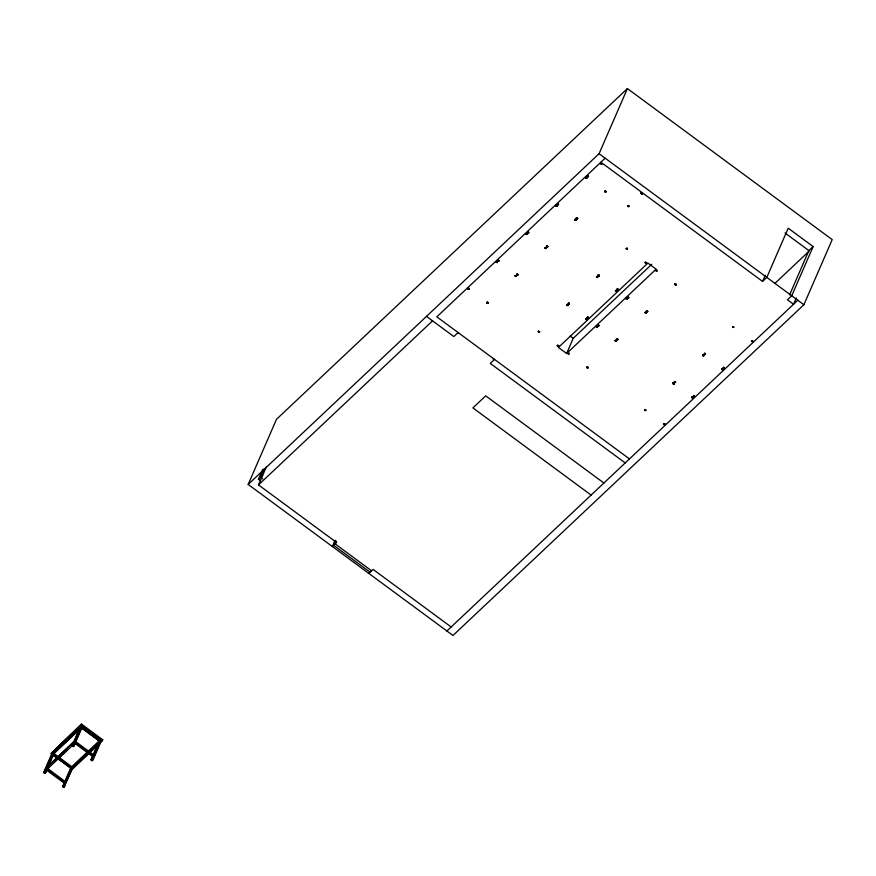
<?xml version="1.0" encoding="UTF-8"?>
<svg xmlns="http://www.w3.org/2000/svg" width="876" height="876" viewBox="0 0 876 876"><rect width="100%" height="100%" fill="white"/><g stroke="black" fill="none" stroke-linecap="round" stroke-linejoin="round"><path stroke-width="1.31" d="M588.278 175.988L587.665 176.569L587.752 175.737M628.453 205.619C629.724 207.382 626.318 205.608 628.486 205.564M43.833 772.632L44.994 772.424M64.058 786.473L62.787 786.177L70.923 767.486L100.116 739.968L91.98 758.66L93.195 759.558L101.331 740.866L81.118 725.963L51.925 753.48L43.8 772.172L44.709 771.252L45.924 772.139L44.873 773.114L44.085 772.533L45.158 771.92L44.994 773.081L44.107 772.424M72.171 745.925L73.299 745.662L73.387 746.648M72.938 745.06L72.434 745.575L73.496 745.202L73.496 746.21L72.522 745.629M98.451 743.472L72.139 768.383L64.003 787.075L63.072 786.538L63.587 785.783L64.375 786.363L63.86 787.119L62.864 786.495M64.32 786.79L63.871 787.414M91.159 759.93L91.805 759.437M91.181 759.35L92.352 760.357L91.137 759.47L92.035 758.539L93.25 759.437L92.199 760.412L91.411 759.831L92.484 759.207L92.319 760.368L91.509 759.634M468.846 288.357C467.477 289.945 469.426 287.306 468.594 289.409M496.068 262.066L496.353 261.486M496.342 261.705L497.393 262.198L496.331 261.563M497.634 260.292L497.721 260.96M497.185 261.65L497.283 262.636M498.991 261.015L497.82 260.15M487.702 302.286L487.976 303.008L486.782 302.932M526.925 233.399L526.071 234.253M527.67 232.184L528.283 232.874L528.611 232.228M515.132 275.699L515.953 276.63L516.282 275.754M527.33 234.308L527.199 233.739M515.406 275.622C516.38 277.845 516.139 274.079 515.121 276.225M517.979 275.02C516.774 272.567 516.939 276.247 517.771 274.341M556.183 205.203L556.851 205.411C557.705 207.13 554.617 205.214 556.753 205.28M557.07 205.521L556.939 206.397M547.084 245.981L546.383 246.55L547.281 247.109M546.668 245.97C549.668 246.901 545.069 246.868 547.401 246.003M538.291 331.446L538.532 332.245M539.517 331.61L538.97 332.124L538.565 331.369M539.649 332.168L538.477 331.303M585.628 177.346L585.726 178.014M575.061 219.383C576.003 221.595 575.882 217.883 574.787 219.986M576.561 217.982L577.372 218.715L577.043 217.817M601.801 164.119L600.794 163.199M566.597 304.804L567.878 305.231L566.903 304.651M558.559 345.845L557.454 345.56L558.33 345.407C558.395 347.553 556.665 343.994 558.68 345.889M558.647 346.184L558.439 345.505M568.031 353.105C568.655 355.273 569.389 351.791 567.692 353.554M597.958 275.206L598.045 275.885M599.315 275.94L598.144 275.075M587.38 317.254L587.938 318.043L588.376 317.386M586.876 319.236L586.668 318.689C584.018 318.47 588.289 320.069 586.033 319.291L586.11 318.557L586.986 318.941M596.107 326.474L596.731 327.372M596.381 326.387L597.191 327.131L596.863 326.222M597.52 325.281L598.231 324.865M597.804 325.073L598.866 325.346M597.542 326.989L596.698 327.438M586.81 367.143L588.037 367.581L586.975 366.978L586.69 367.559M588.114 367.92L588.125 367.394M642.141 193.585L641.035 193.421L642.009 193.246M626.296 248.499L626.395 249.167M615.456 290.624C615.762 293.033 618.051 289.923 615.51 290.569M617.865 289.091C618.949 291.051 615.664 288.686 618.062 289.146M618.303 289.945L618.095 289.266M615.018 340.687L616.463 340.676M627.336 298.935C625.858 296.493 625.606 300.643 627.369 298.869M628.793 297.676L628.158 296.778L627.358 297.314M616.452 341.202L616.047 340.304M616.365 341.322L616.332 340.644M645.502 262.296L645.382 263.172M645.492 262.515L646.368 263.161L646.05 262.263M646.652 263.238L645.338 262.461M656.398 271.133C654.996 268.954 657.92 271.976 656.036 270.158M644.856 312.568C647.879 312.064 643.926 313.608 645.875 312.185M646.389 311.024L647.506 311.615L647.178 310.706M644.495 409.771L644.594 410.45M672.845 383.064L672.932 383.732M674.257 381.87L675.287 381.487M673.217 382.921L674.093 383.568L672.812 383.14M674.202 383.798L674.104 383.119M663.493 423.776L663.734 424.586M675.692 382.385L675.254 381.531M664.063 423.513C666.253 424.652 662.552 424.564 664.128 423.59M664.851 424.51L664.61 423.71L664.895 424.367M704.107 355.459L703.472 355.952M692.106 396.992C694.416 396.872 691.547 398.668 692.215 396.806M693.19 397.803L692.982 397.124M721.879 368.741L721.66 369.475M721.627 369.026C724.978 369.376 720.203 369.683 722.788 368.884M724.08 367.427C725.021 369.519 721.977 366.639 724.419 367.602M723.182 367.997L724.463 368.325L723.653 367.362L723.565 368.106L724.441 367.942M751.553 340.786C754.291 340.644 750.907 342.253 752.134 340.644M752.856 341.563L752.451 340.655M97.28 745.695L72.423 769.128L51.147 753.448L81.512 724.123L102.777 739.804L99.273 743.823M44.599 771.778L44.085 772.533M45.158 771.92L45.18 772.698M45.07 772.95L46.68 769.227M48.837 764.277L52.604 755.616M65.273 781.567L46.406 767.562L73.891 741.654L46.045 768.405L64.901 782.41L64.156 783.111L46.384 770.004L46.746 769.161M52.867 755.057L53.184 754.335L70.967 767.442L70.649 768.164L52.867 755.057L53.294 754.652L71.076 767.77L70.649 768.164M53.994 753.568L45.87 772.26L44.654 771.373L52.779 752.67L72.982 767.573L63.86 787.119M74.482 743.757L73.354 746.352L72.139 745.454L80.263 726.762M80.329 726.806L52.527 753.448L53.129 753.886L80.625 727.978M51.147 753.448L81.512 724.123M72.139 745.454L73.047 744.534L74.263 745.432L73.212 746.407L72.423 745.826L73.409 745.947L73.496 745.202M81.118 725.963L72.993 744.655L74.208 745.553L82.289 726.894M75.566 741.282L81.479 727.66L99.262 740.767L91.137 759.47M64.156 783.111L64.517 782.268M71.766 766.675L63.641 785.378L64.857 786.265L63.696 785.257L62.787 786.177M63.072 786.538L63.587 785.783M63.302 786.987L63.269 786.079M64.145 785.925L64.036 787.36M72.423 769.128L72.949 767.923M91.925 759.065L91.411 759.831M91.651 760.269L91.608 759.372M92.484 759.207L92.517 760.105M92.199 760.412L92.725 759.656M94.017 756.525L95.626 752.812M96.71 750.338L99.941 742.903M248.171 484.439L276.488 419.308L627.402 88.575L832.2 239.608L803.883 304.738L452.98 635.472L248.171 484.439L599.085 153.694L627.402 88.575M260.632 480.88L258.442 479.271L262.745 469.383M264.344 468.605L260.577 477.267L262.756 478.876M335.015 540.361L332.343 546.514L336.603 542.496L258.508 484.899L266.468 466.601M335.76 540.382L333.625 545.31L370.088 572.192M336.187 541.445L335.114 543.897L371.577 570.791M566.619 353.499L656.113 269.151L647.912 263.096L558.417 347.454L566.619 353.499L573.222 338.3L651.788 264.267M600.892 162.202L762.547 281.415L765.23 275.261M789.605 294.873L808.866 250.591L813.125 246.572L788.203 228.198L766.807 277.396L762.547 281.415M813.125 246.572L791.729 295.77L787.469 299.789L793.547 304.279L796.262 298.015M72.336 745.585L72.347 746.385M496.407 261.617L496.769 261.497M497.601 260.358L498.597 260.982L498.553 260.172M526.246 233.498L526.651 234.264L527.122 233.629M555.888 205.334L556.041 206.265M557.662 203.911L558.472 204.645L557.486 203.922M585.606 177.412L586.46 178.047L586.898 177.401M601.713 164.228L601.812 163.593M545.595 247.393L545.058 248.258M576.375 217.938L576.528 218.858M576.069 220.314L576.025 219.624M577.262 219.055L577.711 218.42M640.947 193.07L641.867 194.111M569.072 303.151C566.827 303.216 570.342 304.881 569.039 303.205M567.9 305.582L568.02 305.166M569.258 304.268L569.389 303.381M596.425 276.685L597.41 276.444M597.093 276.422L597.136 277.298L597.377 276.488M597.925 275.283L598.921 275.907L598.866 275.086M627.249 248.324L626.384 248.379L626.537 249.299M626.57 248.423L626.975 249.178L627.523 248.664M557.497 345.243L557.213 345.823M585.584 318.809L586.394 318.568M588.059 317.156L587.106 317.857M586.898 319.587L586.778 318.787M588.387 318.185L588.486 317.539M615.543 290.504L615.445 291.15M596.49 326.211L596.545 327.306M645.251 262.57L645.919 262.307M646.674 263.161L645.886 263.479M626.209 298.267L626.614 299.034L627.216 298.628M627.698 296.865L628.705 297.796L627.38 297.084M615.062 340.545L615.872 340.304M615.368 340.392L616.343 340.983M616.857 338.99L617.12 339.702L617.865 339.351M616.715 339.669C619.102 341.169 616.868 337.074 616.682 339.746M644.889 312.425L646.159 312.491M674.98 284.032L675.582 285.171M676.031 285.094L676.13 284.448M644.867 409.629L645.689 410.362L644.856 409.585M674.421 381.542L674.432 382.33M674.115 383.907L674.115 383.349M703.976 355.722L704.041 355.152M663.581 423.666L663.625 424.378M691.92 396.948L691.821 397.595M693.595 395.58L694.504 396.259L693.693 395.514M693.223 397.726L692.62 398.076M723.247 367.427L723.149 368.073M724.43 368.391L724.43 367.832M751.586 340.72L751.597 341.509L752.67 341.695M258.442 479.271L262.712 475.252M258.508 484.899L432.558 320.857M605.163 158.184L436.817 316.838L629.472 458.915M468.288 288.215L468.211 288.96L469.076 288.806M496.626 261.508L496.55 262.252L497.426 262.088M498.126 260.106L498.597 260.982L498.674 260.249M527.954 231.987L528.425 232.874L528.513 232.129L527.648 232.03M556.293 205.269L556.205 206.013L557.081 205.86M586.132 177.16L586.591 178.036L586.679 177.302L585.825 177.204M546.942 245.992L547.412 246.879L547.5 246.134M488.074 302.811L487.198 302.965L487.735 302.231M516.413 276.093L515.307 275.82L516.522 276.137M576.08 219.865L574.963 219.58L576.025 219.591L575.773 220.456M577.514 218.223L576.463 218.179L577.623 218.332M458.093 332.53L453.834 336.548L426.481 316.378M53.14 754.378L79.519 729.511M47.468 768.351L49.428 766.5M54.345 761.868L67.102 749.845M46.384 770.004L75.467 742.585L93.239 755.692L92.495 756.404L74.723 743.286M494.557 359.423L490.297 363.441L625.201 462.933M99.492 741.895L72.007 767.803L72.609 768.252L100.105 742.344M101.331 740.866L100.412 741.622M100.795 741.676L102.777 739.804M567.122 304.541L567.035 305.286L567.911 305.133M568.612 303.14L568.524 303.884L569.4 303.72L568.612 303.14L568.108 303.852M596.95 276.433L597.421 277.309L597.509 276.575L596.655 276.477M598.45 275.02L598.921 275.907L598.998 275.163M627.413 248.423L626.471 248.609L627.26 249.2L627.446 248.554L626.351 248.456M538.641 331.259L539.627 331.719L538.346 331.402M618.226 289.617L617.12 289.332L618.336 289.649M646.565 262.899L645.459 262.614L646.554 262.559M567.659 352.929L568.513 352.13M598.735 326.003L598.647 325.018L597.771 325.182L598.56 325.762L598.352 324.821M569.05 353.575L568.174 353.74L568.327 352.908M597.388 326.868L596.512 327.022L596.885 326.299M657.055 270.629L656.179 270.793L656.332 269.961M588.015 367.241L586.931 367.307L588.037 367.581M615.587 340.293L615.5 341.038L616.375 340.873M645.415 312.174L645.886 313.06L645.973 312.316M647.813 311.385L646.587 311.068L647.703 311.352M675.254 284.054C674.224 285.729 677.728 284.229 674.947 284.109M368.807 573.408L373.066 569.389L451.162 626.975M775.085 283.244L808.931 251.335M645.897 410.209L644.999 409.585L644.911 410.329L645.787 410.176L645.262 409.53M675.571 381.783L674.509 381.892L675.297 382.352L675.484 381.706M703.165 354.758C703.494 357.047 703.877 353.554 703.078 355.503L703.724 354.9M704.654 353.356C703.625 355.032 707.14 353.521 704.348 353.4M733.902 327.263L732.993 326.639C732.161 328.423 735.194 326.66 732.697 326.693M674.126 383.458L673.031 382.932M664.774 424.181L663.898 424.334L664.413 423.677M693.113 397.463L692.237 397.627L692.325 396.883L693.234 397.507L692.785 396.894M752.78 341.235L751.674 340.95L752.889 341.268M446.902 630.994L797.806 300.26M600.662 163.177L600.378 163.757M587.511 175.671L587.117 176.459M586.942 178.124L585.902 178.069M556.172 205.312L555.899 206.134M527.111 234.516L527.396 233.936M498.772 261.223L499.002 260.49M497.437 262.471L496.407 262.428M604.681 191.296L605.261 191.154M576.342 218.014L576.912 217.861M577.591 218.836L576.55 218.792M547.434 247.163L547.686 246.342M547.599 247.12L547.73 246.463M516.676 274.243L517.256 274.1M515.187 275.655L515.756 275.502M517.924 275.075L516.752 274.9M641.079 192.983L640.794 193.552M641.998 194.122L642.283 193.552M486.848 302.362L487.417 302.22M487.385 303.381L488.228 302.932L486.979 302.275M487.932 303.348L488.052 302.472M599.096 276.148L599.326 275.414M597.607 277.55L597.509 276.575M569.422 304.103L568.25 303.928M617 289.168L617.58 289.025M587.172 317.287L587.741 317.134M656.912 271.177L657.044 270.52M586.767 319.674L586.668 318.689M625.99 298.3L627.336 298.782M628.727 297.72L627.84 297.851M627.238 299.132L626.066 298.957M596.162 326.42L597.498 326.901M598.899 325.839L598.198 326.036M568.907 354.123L569.039 353.466M674.816 284.196L675.725 284.941L675.801 284.196M647.561 311.889L646.773 310.761M646.072 313.29L646.192 312.414M73.551 746.483L72.522 746.44M91.586 759.525C93.688 759.875 90.567 759.054 91.334 760.39M674.148 383.841L673.107 383.798M600.629 163.243L600.98 164.02L601.724 163.67M587.314 175.802L588.245 175.868M585.858 177.138L586.581 177.171M641.046 193.049L642.119 193.246M641.834 194.176L642.13 193.465L641.133 193.103L642.25 193.618M526.158 233.443L527.199 233.706L526.695 233.41M575.97 220.336L574.82 219.92M627.807 206.473L628.716 206.605M628.519 206.736L628.694 205.794M546.131 248.445L545.562 248.554M467.981 288.27L468.561 288.16M627.271 249.485L627.336 248.456M596.731 277.342L597.64 277.484M646.455 263.369L645.251 262.8M617.328 288.96L616.934 289.737M617.076 289.814L618.117 290.076M675.735 285.226L675.681 284.12M596.293 326.332L597.147 326.42M646.105 313.225L644.889 312.655M558.45 346.316L557.3 345.9M568.743 354.167L568.918 353.236M616.956 338.924L617.679 339.067M732.993 326.639L733.464 327.525L733.267 326.584M705.147 354.528L705.53 353.74M694.493 396.532L693.595 396.39M663.679 423.645L664.764 424.061M664.665 424.641L663.767 424.51M44.096 772.282L45.136 772.544L44.698 773.42M63.083 786.287L63.849 786.254M588.135 176.853L587.095 176.229M526.542 233.301L526.377 234.133L527.013 233.531M528.25 233.169C530.177 232.655 526.848 231.001 527.56 232.841M526.98 234.494L526.235 234.308M545.781 248.51L546.394 247.941M498.192 260.019L498.575 260.117M496.517 261.431L497.086 261.519M656.562 271.231L656.923 270.29M675.111 284.054L675.714 284.065M616.08 290.427L615.861 291.182L616.682 290.788M487.801 303.326L486.815 302.866M567.637 305.647L566.761 305.33M587.905 318.338L588.552 317.846L588.026 317.211M586.635 319.652L585.748 319.335M539.298 332.365L538.313 331.894M704.797 353.346L704.578 354.101L705.213 353.499M703.023 354.758L703.625 354.769M587.544 368.194L588.026 367.471M722.678 369.869L721.693 369.409M675.341 382.571L674.608 382.385M673.195 382.878L673.797 382.889M673.852 383.984L673.283 383.896M693.956 395.47L693.321 396.193M694.12 396.664L694.449 395.591M645.513 410.691L644.769 410.505M601.013 163.111L601.713 163.44M587.73 176.908L588.562 176.448L587.402 175.857L587.807 176.624L588.398 176.218M586.23 178.31L587.062 177.708M558.121 204.984L557.563 204.787M556.074 206.189L556.632 206.386M577.065 217.883L576.507 217.85L577.569 218.452M575.62 220.391L575.061 220.194M527.735 232.906L528.283 233.104M598.713 274.965L598.899 275.031M498.455 261.223L497.897 261.015M647.244 311.878L646.543 311.549M468.627 289.332L468.069 289.135M586.449 319.663L585.891 319.466M704.994 354.473L704.435 354.265M615.916 341.41L615.062 340.775M703.439 354.703L702.913 355.744M703.494 355.875L702.804 355.546M722.262 369.924L722.897 369.114M675.067 381.487L674.739 382.21L675.385 381.608M691.963 397.671L692.653 398M92.068 760.642L91.509 760.445M43.877 772.72L44.731 773.344M63.718 787.36L62.919 786.878M558.34 204.009L557.465 204.174L558.691 204.491M657 270.366L655.795 270.684M546.011 247.536L545.19 247.93L546.044 248.236L546.011 247.536L545.923 248.28L545.135 247.7L546.055 247.579M617.635 339.023L616.759 339.187L617.985 339.505M91.849 759.81L92.396 759.952M63.39 786.243L64.298 786.856M63.51 786.528L64.058 786.67M605.885 191.406C603.673 190.278 605.842 193.257 605.776 191.395M575.554 219.219L576.167 219.668M545.595 248.488L544.927 247.875M705.114 353.367L704.162 354.068M567.582 304.552L566.564 305.1M587.741 318.229L587.139 317.78M468.748 288.226L467.784 288.927M694.274 395.492L693.737 396.226L694.372 395.623M568.393 354.079L567.856 353.061L568.995 353.313M586.723 367.482L587.391 368.084M72.982 745.542L73.683 746.221M91.651 760.62L92.506 760.565L92.396 759.766M605.546 191.231L605.896 192.194L604.758 191.954M556.72 205.334L557.202 206.046M468.715 288.281L469.197 288.992M785.027 233.005L808.866 250.591M599.085 153.694L803.883 304.738M628.771 205.904L627.763 206.09L628.727 206.331L628.585 205.696M570.145 336.034L573.222 338.3M603.893 483.015L485.698 395.842L472.909 407.898L591.114 495.071M80.986 725.328L102.251 741.008M75.829 741.742L93.612 754.849M72.193 745.334L73.409 746.232M54.071 774.559L57.203 776.87M62.842 786.057L64.058 786.955M597.837 325.861L597.552 325.204M722.711 368.905L722.623 369.65L721.835 369.07M600.717 163.308L601.626 163.976L600.717 163.308M457.995 333.022L458.871 333.438L457.995 333.022M493.243 359.018L494.119 359.434L493.243 359.018M517.114 274.111L517.585 274.987L517.114 274.111M605.119 191.165L605.59 192.041L605.119 191.165M81.983 727.627L81.556 728.022L99.327 741.129L99.754 740.735L81.983 727.627M587.61 317.145L588.07 318.032L587.61 317.145M615.948 290.438L616.419 291.314L615.948 290.438M626.428 298.168L626.898 299.045L626.428 298.168"/></g></svg>
